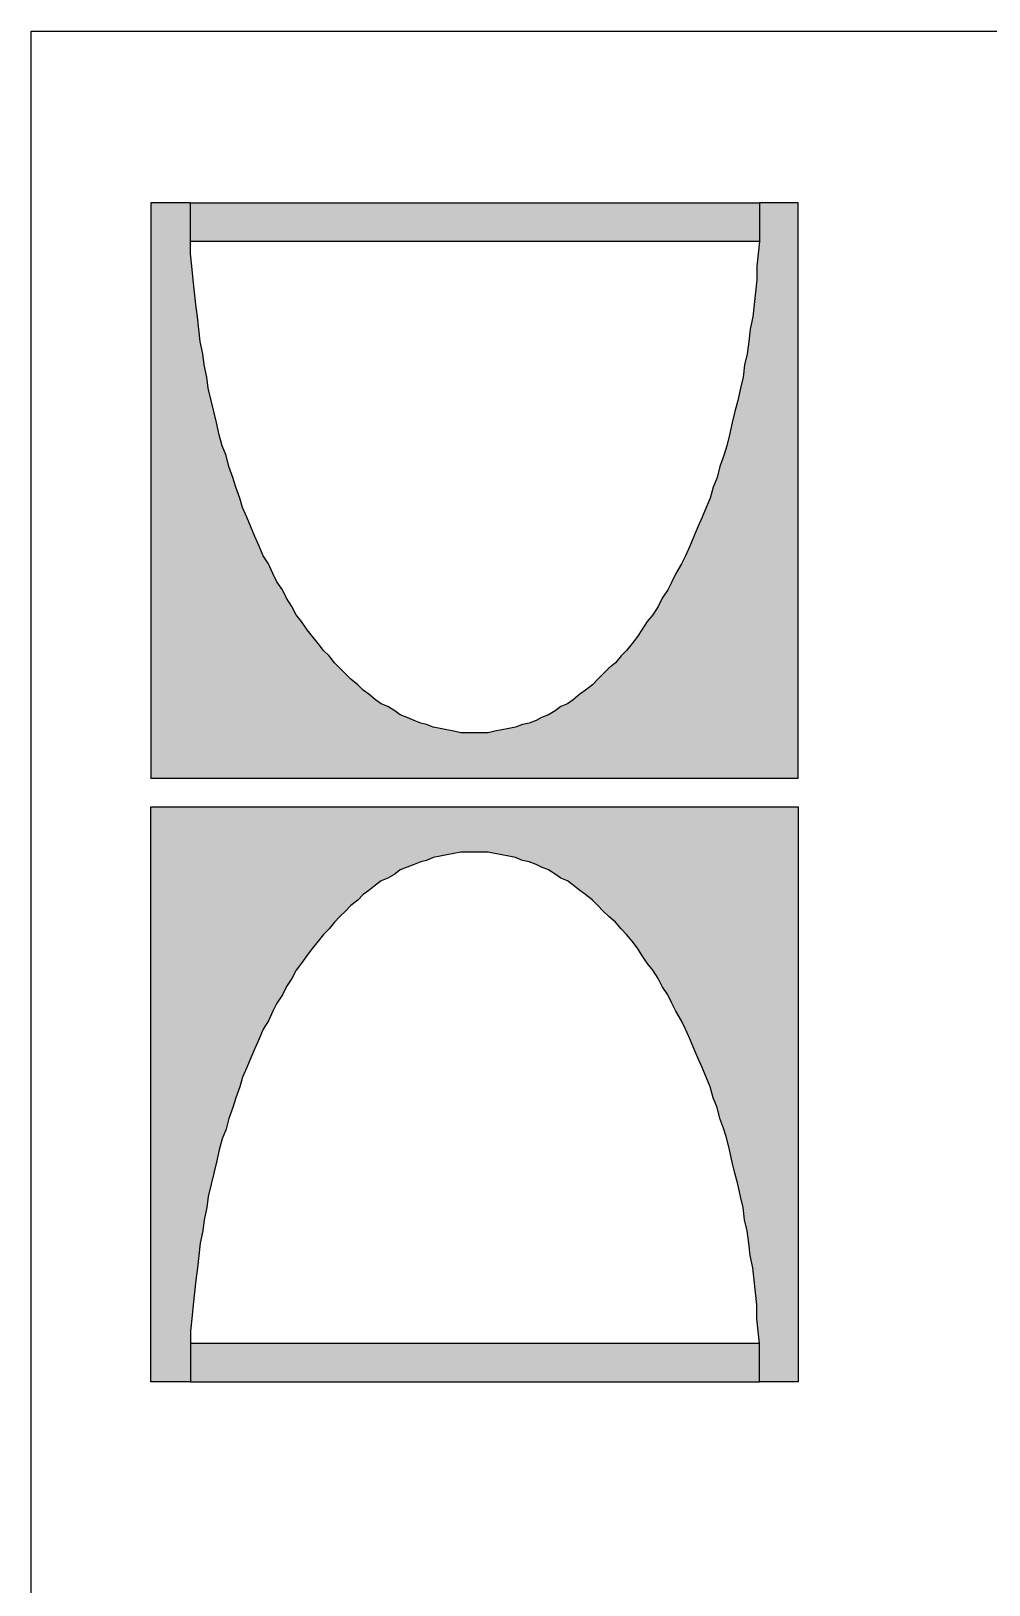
# Model space of a CAD drawing. Extents: x 0 to 3, y 0 to 1.88.
# Drawn here: x 0 to 0.578, y 0.938 to 1.875 of the extents above; entities that cross this region are included whole.
import ezdxf

# ---------------------------------------------------------------- set-up
doc = ezdxf.new("R2010")
doc.units = 0
doc.header["$LTSCALE"] = 10
doc.header["$MEASUREMENT"] = 0
doc.layers.add('BDR-18', color=1, linetype='Continuous')

msp = doc.modelspace()

# ---------------------------------------------------------------- hatches: boundary and pattern name
at = {"layer": 'BDR-18', "linetype": 'ByBlock'}
h = msp.add_hatch(color=256, dxfattribs=at)
h.dxf.hatch_style = 1
h.paths.add_polyline_path([(0.09626, 1.7713), (0.43989, 1.7713), (0.43989, 1.74811), (0.09626, 1.74811)], flags=17)
h.paths.add_polyline_path([(0.09626, 1.74811), (0.09626, 1.7713), (0.09543, 1.7713), (0.07224, 1.7713), (0.07224, 1.42435), (0.46307, 1.42435), (0.46307, 1.7713), (0.44072, 1.7713), (0.43989, 1.7713), (0.43989, 1.74811), (0.43906, 1.74066), (0.43823, 1.73321), (0.43823, 1.72493), (0.4374, 1.71748), (0.43658, 1.71002), (0.43575, 1.70257), (0.43409, 1.69512), (0.43326, 1.68767), (0.43244, 1.68021), (0.43078, 1.67359), (0.42995, 1.66614), (0.42829, 1.65951), (0.42664, 1.65206), (0.42498, 1.64544), (0.42333, 1.63881), (0.42167, 1.63136), (0.42001, 1.62474), (0.41836, 1.61894), (0.41587, 1.61232), (0.41422, 1.60569), (0.41173, 1.5999), (0.41008, 1.59327), (0.40759, 1.58748), (0.40511, 1.58168), (0.40263, 1.57588), (0.40014, 1.57009), (0.39766, 1.56429), (0.39517, 1.55849), (0.39269, 1.55353), (0.38938, 1.54773), (0.38689, 1.54276), (0.38441, 1.53779), (0.3811, 1.53283), (0.37861, 1.52786), (0.3753, 1.52289), (0.37199, 1.51875), (0.36868, 1.51378), (0.36619, 1.50964), (0.36288, 1.5055), (0.35957, 1.50136), (0.35626, 1.49805), (0.35294, 1.49391), (0.3488, 1.4906), (0.34549, 1.48728), (0.34218, 1.48397), (0.33887, 1.48066), (0.33473, 1.47735), (0.33142, 1.47486), (0.32728, 1.47155), (0.32396, 1.46907), (0.31982, 1.46741), (0.31651, 1.46493), (0.31237, 1.46244), (0.30823, 1.46079), (0.30492, 1.45913), (0.30078, 1.45748), (0.29664, 1.45665), (0.2925, 1.45499), (0.28836, 1.45416), (0.28422, 1.45334), (0.28008, 1.45251), (0.27594, 1.45168), (0.2718, 1.45168), (0.26766, 1.45168), (0.26352, 1.45168), (0.25938, 1.45168), (0.25524, 1.45251), (0.2511, 1.45334), (0.24696, 1.45416), (0.24282, 1.45499), (0.23868, 1.45665), (0.23536, 1.45748), (0.23122, 1.45913), (0.22708, 1.46079), (0.22294, 1.46244), (0.21963, 1.46493), (0.21549, 1.46741), (0.21135, 1.46907), (0.20804, 1.47155), (0.2039, 1.47486), (0.20059, 1.47735), (0.19728, 1.48066), (0.19313, 1.48397), (0.18982, 1.48728), (0.18651, 1.4906), (0.1832, 1.49391), (0.17989, 1.49805), (0.17657, 1.50136), (0.17326, 1.5055), (0.16995, 1.50964), (0.16664, 1.51378), (0.16333, 1.51875), (0.16001, 1.52289), (0.15753, 1.52786), (0.15422, 1.53283), (0.15173, 1.53779), (0.14842, 1.54276), (0.14594, 1.54773), (0.14345, 1.55353), (0.14014, 1.55849), (0.13766, 1.56429), (0.13517, 1.57009), (0.13269, 1.57588), (0.1302, 1.58168), (0.12772, 1.58748), (0.12606, 1.59327), (0.12358, 1.5999), (0.12192, 1.60569), (0.11944, 1.61232), (0.11778, 1.61894), (0.1153, 1.62474), (0.11364, 1.63136), (0.11199, 1.63881), (0.11033, 1.64544), (0.10868, 1.65206), (0.10702, 1.65951), (0.10619, 1.66614), (0.10454, 1.67359), (0.10371, 1.68021), (0.10205, 1.68767), (0.10122, 1.69512), (0.1004, 1.70257), (0.09957, 1.71002), (0.09874, 1.71748), (0.09791, 1.72493), (0.09708, 1.73321), (0.09626, 1.74066)])
h = msp.add_hatch(color=256, dxfattribs=at)
h.dxf.hatch_style = 1
h.paths.add_polyline_path([(0.09626, 1.06002), (0.43989, 1.06002), (0.43989, 1.08321), (0.09626, 1.08321)], flags=17)
h.paths.add_polyline_path([(0.09626, 1.08321), (0.09626, 1.06002), (0.09543, 1.06002), (0.07224, 1.06002), (0.07224, 1.40697), (0.46307, 1.40697), (0.46307, 1.06002), (0.44072, 1.06002), (0.43989, 1.06002), (0.43989, 1.08321), (0.43906, 1.09066), (0.43823, 1.09811), (0.43823, 1.10639), (0.4374, 1.11384), (0.43658, 1.1213), (0.43575, 1.12875), (0.43409, 1.1362), (0.43326, 1.14365), (0.43244, 1.15111), (0.43078, 1.15773), (0.42995, 1.16518), (0.42829, 1.17181), (0.42664, 1.17926), (0.42498, 1.18588), (0.42333, 1.19251), (0.42167, 1.19996), (0.42001, 1.20658), (0.41836, 1.21238), (0.41587, 1.219), (0.41422, 1.22563), (0.41173, 1.23142), (0.41008, 1.23805), (0.40759, 1.24384), (0.40511, 1.24964), (0.40263, 1.25544), (0.40014, 1.26123), (0.39766, 1.26703), (0.39517, 1.27283), (0.39269, 1.27779), (0.38938, 1.28359), (0.38689, 1.28856), (0.38441, 1.29353), (0.3811, 1.29849), (0.37861, 1.30346), (0.3753, 1.30843), (0.37199, 1.31257), (0.36868, 1.31754), (0.36619, 1.32168), (0.36288, 1.32582), (0.35957, 1.32996), (0.35626, 1.33327), (0.35294, 1.33741), (0.3488, 1.34072), (0.34549, 1.34404), (0.34218, 1.34735), (0.33887, 1.35066), (0.33473, 1.35397), (0.33142, 1.35646), (0.32728, 1.35977), (0.32396, 1.36225), (0.31982, 1.36391), (0.31651, 1.36639), (0.31237, 1.36888), (0.30823, 1.37053), (0.30492, 1.37219), (0.30078, 1.37384), (0.29664, 1.37467), (0.2925, 1.37633), (0.28836, 1.37716), (0.28422, 1.37798), (0.28008, 1.37881), (0.27594, 1.37964), (0.2718, 1.37964), (0.26766, 1.37964), (0.26352, 1.37964), (0.25938, 1.37964), (0.25524, 1.37881), (0.2511, 1.37798), (0.24696, 1.37716), (0.24282, 1.37633), (0.23868, 1.37467), (0.23536, 1.37384), (0.23122, 1.37219), (0.22708, 1.37053), (0.22294, 1.36888), (0.21963, 1.36639), (0.21549, 1.36391), (0.21135, 1.36225), (0.20804, 1.35977), (0.2039, 1.35646), (0.20059, 1.35397), (0.19728, 1.35066), (0.19313, 1.34735), (0.18982, 1.34404), (0.18651, 1.34072), (0.1832, 1.33741), (0.17989, 1.33327), (0.17657, 1.32996), (0.17326, 1.32582), (0.16995, 1.32168), (0.16664, 1.31754), (0.16333, 1.31257), (0.16001, 1.30843), (0.15753, 1.30346), (0.15422, 1.29849), (0.15173, 1.29353), (0.14842, 1.28856), (0.14594, 1.28359), (0.14345, 1.27779), (0.14014, 1.27283), (0.13766, 1.26703), (0.13517, 1.26123), (0.13269, 1.25544), (0.1302, 1.24964), (0.12772, 1.24384), (0.12606, 1.23805), (0.12358, 1.23142), (0.12192, 1.22563), (0.11944, 1.219), (0.11778, 1.21238), (0.1153, 1.20658), (0.11364, 1.19996), (0.11199, 1.19251), (0.11033, 1.18588), (0.10868, 1.17926), (0.10702, 1.17181), (0.10619, 1.16518), (0.10454, 1.15773), (0.10371, 1.15111), (0.10205, 1.14365), (0.10122, 1.1362), (0.1004, 1.12875), (0.09957, 1.1213), (0.09874, 1.11384), (0.09791, 1.10639), (0.09708, 1.09811), (0.09626, 1.09066)])

# ---------------------------------------------------------------- linework, layer by layer
for points in [[(0.09626, 1.74811), (0.09626, 1.7713), (0.09543, 1.7713), (0.07224, 1.7713), (0.07224, 1.42435), (0.46307, 1.42435), (0.46307, 1.7713), (0.44072, 1.7713), (0.43989, 1.7713), (0.43989, 1.74811), (0.43906, 1.74066), (0.43823, 1.73321), (0.43823, 1.72493), (0.4374, 1.71748), (0.43658, 1.71002), (0.43575, 1.70257), (0.43409, 1.69512), (0.43326, 1.68767), (0.43244, 1.68021), (0.43078, 1.67359), (0.42995, 1.66614), (0.42829, 1.65951), (0.42664, 1.65206), (0.42498, 1.64544), (0.42333, 1.63881), (0.42167, 1.63136), (0.42001, 1.62474), (0.41836, 1.61894), (0.41587, 1.61232), (0.41422, 1.60569), (0.41173, 1.5999), (0.41008, 1.59327), (0.40759, 1.58748), (0.40511, 1.58168), (0.40263, 1.57588), (0.40014, 1.57009), (0.39766, 1.56429), (0.39517, 1.55849), (0.39269, 1.55353), (0.38938, 1.54773), (0.38689, 1.54276), (0.38441, 1.53779), (0.3811, 1.53283), (0.37861, 1.52786), (0.3753, 1.52289), (0.37199, 1.51875), (0.36868, 1.51378), (0.36619, 1.50964), (0.36288, 1.5055), (0.35957, 1.50136), (0.35626, 1.49805), (0.35294, 1.49391), (0.3488, 1.4906), (0.34549, 1.48728), (0.34218, 1.48397), (0.33887, 1.48066), (0.33473, 1.47735), (0.33142, 1.47486), (0.32728, 1.47155), (0.32396, 1.46907), (0.31982, 1.46741), (0.31651, 1.46493), (0.31237, 1.46244), (0.30823, 1.46079), (0.30492, 1.45913), (0.30078, 1.45748), (0.29664, 1.45665), (0.2925, 1.45499), (0.28836, 1.45416), (0.28422, 1.45334), (0.28008, 1.45251), (0.27594, 1.45168), (0.2718, 1.45168), (0.26766, 1.45168), (0.26352, 1.45168), (0.25938, 1.45168), (0.25524, 1.45251), (0.2511, 1.45334), (0.24696, 1.45416), (0.24282, 1.45499), (0.23868, 1.45665), (0.23536, 1.45748), (0.23122, 1.45913), (0.22708, 1.46079), (0.22294, 1.46244), (0.21963, 1.46493), (0.21549, 1.46741), (0.21135, 1.46907), (0.20804, 1.47155), (0.2039, 1.47486), (0.20059, 1.47735), (0.19728, 1.48066), (0.19313, 1.48397), (0.18982, 1.48728), (0.18651, 1.4906), (0.1832, 1.49391), (0.17989, 1.49805), (0.17657, 1.50136), (0.17326, 1.5055), (0.16995, 1.50964), (0.16664, 1.51378), (0.16333, 1.51875), (0.16001, 1.52289), (0.15753, 1.52786), (0.15422, 1.53283), (0.15173, 1.53779), (0.14842, 1.54276), (0.14594, 1.54773), (0.14345, 1.55353), (0.14014, 1.55849), (0.13766, 1.56429), (0.13517, 1.57009), (0.13269, 1.57588), (0.1302, 1.58168), (0.12772, 1.58748), (0.12606, 1.59327), (0.12358, 1.5999), (0.12192, 1.60569), (0.11944, 1.61232), (0.11778, 1.61894), (0.1153, 1.62474), (0.11364, 1.63136), (0.11199, 1.63881), (0.11033, 1.64544), (0.10868, 1.65206), (0.10702, 1.65951), (0.10619, 1.66614), (0.10454, 1.67359), (0.10371, 1.68021), (0.10205, 1.68767), (0.10122, 1.69512), (0.1004, 1.70257), (0.09957, 1.71002), (0.09874, 1.71748), (0.09791, 1.72493), (0.09708, 1.73321), (0.09626, 1.74066)], [(0.09626, 1.7713), (0.43989, 1.7713), (0.43989, 1.74811), (0.09626, 1.74811)], [(0.09626, 1.08321), (0.09626, 1.06002), (0.09543, 1.06002), (0.07224, 1.06002), (0.07224, 1.40697), (0.46307, 1.40697), (0.46307, 1.06002), (0.44072, 1.06002), (0.43989, 1.06002), (0.43989, 1.08321), (0.43906, 1.09066), (0.43823, 1.09811), (0.43823, 1.10639), (0.4374, 1.11384), (0.43658, 1.1213), (0.43575, 1.12875), (0.43409, 1.1362), (0.43326, 1.14365), (0.43244, 1.15111), (0.43078, 1.15773), (0.42995, 1.16518), (0.42829, 1.17181), (0.42664, 1.17926), (0.42498, 1.18588), (0.42333, 1.19251), (0.42167, 1.19996), (0.42001, 1.20658), (0.41836, 1.21238), (0.41587, 1.219), (0.41422, 1.22563), (0.41173, 1.23142), (0.41008, 1.23805), (0.40759, 1.24384), (0.40511, 1.24964), (0.40263, 1.25544), (0.40014, 1.26123), (0.39766, 1.26703), (0.39517, 1.27283), (0.39269, 1.27779), (0.38938, 1.28359), (0.38689, 1.28856), (0.38441, 1.29353), (0.3811, 1.29849), (0.37861, 1.30346), (0.3753, 1.30843), (0.37199, 1.31257), (0.36868, 1.31754), (0.36619, 1.32168), (0.36288, 1.32582), (0.35957, 1.32996), (0.35626, 1.33327), (0.35294, 1.33741), (0.3488, 1.34072), (0.34549, 1.34404), (0.34218, 1.34735), (0.33887, 1.35066), (0.33473, 1.35397), (0.33142, 1.35646), (0.32728, 1.35977), (0.32396, 1.36225), (0.31982, 1.36391), (0.31651, 1.36639), (0.31237, 1.36888), (0.30823, 1.37053), (0.30492, 1.37219), (0.30078, 1.37384), (0.29664, 1.37467), (0.2925, 1.37633), (0.28836, 1.37716), (0.28422, 1.37798), (0.28008, 1.37881), (0.27594, 1.37964), (0.2718, 1.37964), (0.26766, 1.37964), (0.26352, 1.37964), (0.25938, 1.37964), (0.25524, 1.37881), (0.2511, 1.37798), (0.24696, 1.37716), (0.24282, 1.37633), (0.23868, 1.37467), (0.23536, 1.37384), (0.23122, 1.37219), (0.22708, 1.37053), (0.22294, 1.36888), (0.21963, 1.36639), (0.21549, 1.36391), (0.21135, 1.36225), (0.20804, 1.35977), (0.2039, 1.35646), (0.20059, 1.35397), (0.19728, 1.35066), (0.19313, 1.34735), (0.18982, 1.34404), (0.18651, 1.34072), (0.1832, 1.33741), (0.17989, 1.33327), (0.17657, 1.32996), (0.17326, 1.32582), (0.16995, 1.32168), (0.16664, 1.31754), (0.16333, 1.31257), (0.16001, 1.30843), (0.15753, 1.30346), (0.15422, 1.29849), (0.15173, 1.29353), (0.14842, 1.28856), (0.14594, 1.28359), (0.14345, 1.27779), (0.14014, 1.27283), (0.13766, 1.26703), (0.13517, 1.26123), (0.13269, 1.25544), (0.1302, 1.24964), (0.12772, 1.24384), (0.12606, 1.23805), (0.12358, 1.23142), (0.12192, 1.22563), (0.11944, 1.219), (0.11778, 1.21238), (0.1153, 1.20658), (0.11364, 1.19996), (0.11199, 1.19251), (0.11033, 1.18588), (0.10868, 1.17926), (0.10702, 1.17181), (0.10619, 1.16518), (0.10454, 1.15773), (0.10371, 1.15111), (0.10205, 1.14365), (0.10122, 1.1362), (0.1004, 1.12875), (0.09957, 1.1213), (0.09874, 1.11384), (0.09791, 1.10639), (0.09708, 1.09811), (0.09626, 1.09066)], [(0.09626, 1.06002), (0.43989, 1.06002), (0.43989, 1.08321), (0.09626, 1.08321)]]:
    msp.add_lwpolyline(points, close=True, dxfattribs=at)
at = {"layer": 'Defpoints'}
msp.add_lwpolyline([(0, 0), (0, 1.875), (3, 1.875), (3, 0)], close=True, dxfattribs=at)

doc.saveas('drawing.dxf')
